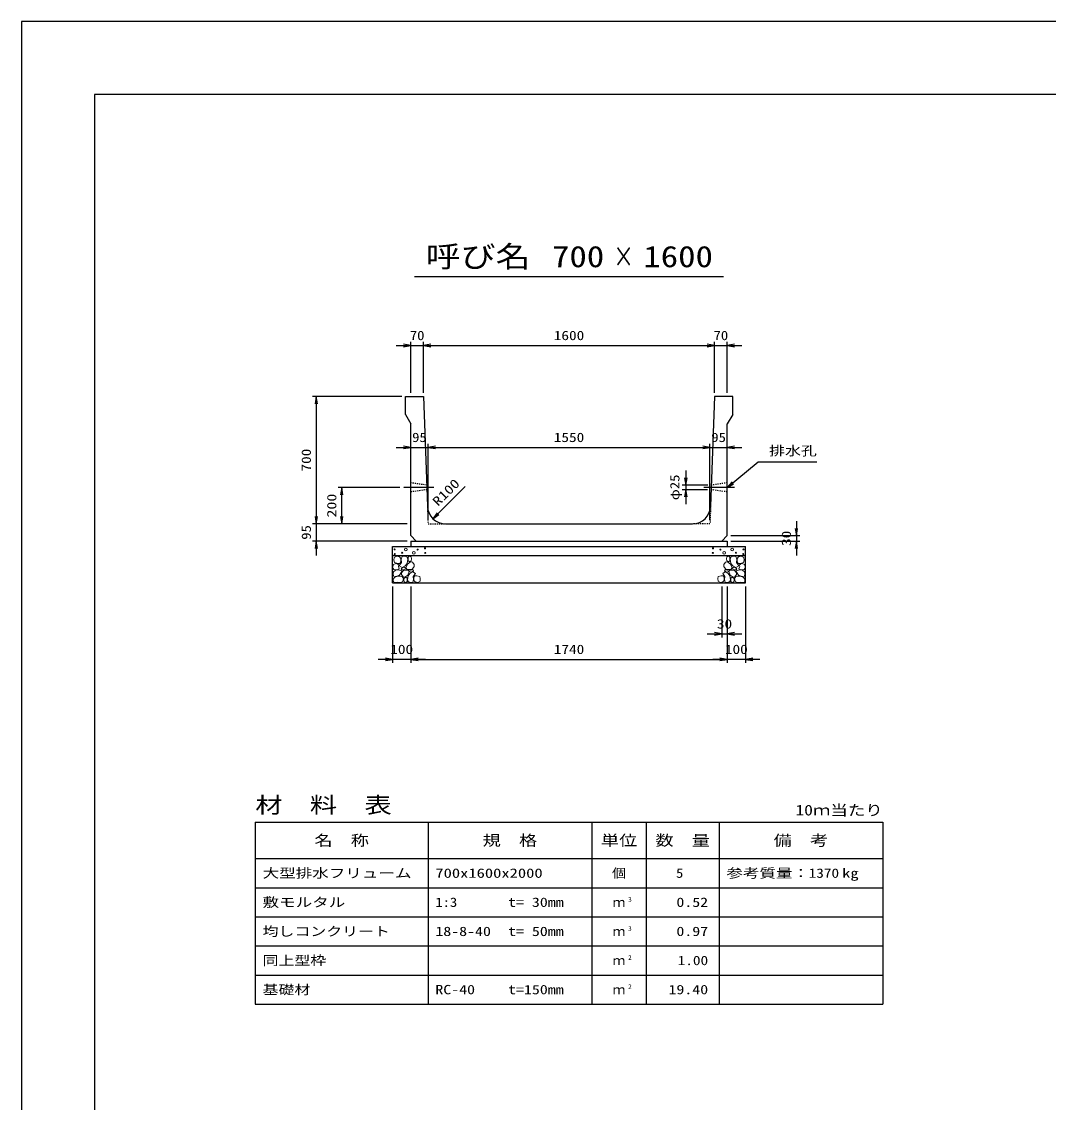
# Model space of a CAD drawing. Units: millimetres at full size. Extents: x 0 to 16820, y 0 to 11880.
# Drawn here: x 0 to 5646, y 5940 to 11880 of the extents above; entities that cross this region are included whole.
import ezdxf
from ezdxf.enums import TextEntityAlignment as Align

# ---------------------------------------------------------------- set-up
doc = ezdxf.new("R2010")
doc.units = ezdxf.units.MM
doc.linetypes.add('CHAIN', pattern=[18.5, 12, -1.5, 3.5, -1.5])
doc.linetypes.add('DASHED_SPACED', pattern=[12, 6, -6])
for name, color, linetype, lineweight in [('0_2', 7, 'Continuous', 25), ('D-BMK', 2, 'CHAIN', 25), ('D-DCR-HCHn', 4, 'Continuous', 9), ('D-MTR-FRAM', 7, 'Continuous', 25), ('D-MTR-LINE', 7, 'Continuous', 25), ('D-STR-DIM', 7, 'Continuous', 25), ('D-STR-STRn', 1, 'Continuous', 25), ('D-TTL', 2, 'Continuous', 25), ('D-TTL-TXT', 7, 'Continuous', 25)]:
    doc.layers.add(name, color=color, linetype=linetype, lineweight=lineweight)
doc.layers.add('D-MTR', color=7, linetype='Continuous')
doc.layers.add('D-MTR-TXT', color=7, linetype='Continuous')
doc.styles.add('ＭＳ ゴシック', font='')
doc.styles.get('ＭＳ ゴシック').set_extended_font_data('MS Gothic')

# ---------------------------------------------------------------- blocks, each defined once
blk = doc.blocks.new('open_arrow')
at = {"color": 0, "linetype": 'Continuous', "lineweight": -2}
blk.add_lwpolyline([(7.5, 1.25), (0, 0), (7.5, -1.25)], dxfattribs=at)

msp = doc.modelspace()

# ---------------------------------------------------------------- linework, layer by layer
at = {"layer": '0_2'}
msp.add_lwpolyline([(3880, 9320), (4050, 9460), (4090, 9460), (4372.944, 9460)], dxfattribs=at)
at = {"layer": 'D-BMK'}
for p, q in [((2267.006, 9320), (2099.149, 9320)), ((3919.149, 9320), (3751.292, 9320))]:
    msp.add_line(p, q, dxfattribs=at)
at = {"layer": 'D-DCR-HCHn'}
for points in [[(2078.399, 8938.696), (2062.796, 8942.163), (2048.928, 8935.228), (2047.194, 8919.626), (2050.661, 8907.491), (2067.997, 8902.29), (2080.132, 8902.29), (2085.333, 8910.958), (2085.333, 8930.028)], [(2092.267, 8940.429), (2087.067, 8924.827), (2088.8, 8907.491), (2076.665, 8888.421), (2092.267, 8879.753), (2109.603, 8888.421), (2120.005, 8902.29), (2123.472, 8924.827), (2120.005, 8936.962), (2109.603, 8942.163)], [(2121.739, 8898.823), (2113.071, 8878.02), (2120.005, 8869.352), (2140.808, 8869.352), (2149.476, 8872.819), (2158.144, 8884.954), (2158.144, 8895.356), (2149.476, 8909.224), (2139.074, 8910.958)], [(2125.206, 8936.962), (2125.206, 8916.159), (2133.874, 8910.958), (2142.542, 8916.159), (2144.275, 8928.294), (2142.542, 8938.696), (2130.407, 8942.163)], [(3898.261, 8898.823), (3906.929, 8878.02), (3899.995, 8869.352), (3879.192, 8869.352), (3870.524, 8872.819), (3861.856, 8884.954), (3861.856, 8895.356), (3870.524, 8909.224), (3880.926, 8910.958)], [(3894.794, 8936.962), (3894.794, 8916.159), (3886.126, 8910.958), (3877.458, 8916.159), (3875.725, 8928.294), (3877.458, 8938.696), (3889.593, 8942.163)], [(3927.733, 8940.429), (3932.933, 8924.827), (3931.2, 8907.491), (3943.335, 8888.421), (3927.733, 8879.753), (3910.397, 8888.421), (3899.995, 8902.29), (3896.528, 8924.827), (3899.995, 8936.962), (3910.397, 8942.163)], [(3941.601, 8938.696), (3957.204, 8942.163), (3971.072, 8935.228), (3972.806, 8919.626), (3969.339, 8907.491), (3952.003, 8902.29), (3939.868, 8902.29), (3934.667, 8910.958), (3934.667, 8930.028)], [(2045.46, 8895.356), (2040.26, 8879.753), (2047.194, 8869.352), (2064.53, 8867.618), (2076.366, 8872.699), (2071.464, 8884.954), (2074.932, 8891.889), (2067.997, 8898.823), (2057.596, 8902.29)], [(2078.366, 8837.757), (2091.208, 8857.019), (2089.603, 8861.834), (2071.946, 8866.65), (2055.894, 8865.045), (2044.658, 8855.414), (2043.052, 8844.177), (2044.658, 8832.941), (2057.499, 8829.731)], [(2095.735, 8879.753), (2087.067, 8872.819), (2090.534, 8867.618), (2102.669, 8867.618), (2107.87, 8869.352), (2111.337, 8876.286), (2106.136, 8881.487)], [(2123.311, 8837.757), (2131.337, 8857.019), (2124.916, 8865.045), (2105.654, 8865.045), (2097.628, 8861.834), (2089.603, 8850.598), (2089.603, 8840.967), (2097.628, 8828.125), (2107.259, 8826.52)], [(2150.599, 8799.232), (2155.415, 8813.679), (2153.81, 8829.731), (2165.046, 8847.388), (2150.599, 8855.414), (2134.548, 8847.388), (2124.916, 8834.546), (2121.706, 8813.679), (2124.916, 8802.443), (2134.548, 8797.627)], [(2147.389, 8855.414), (2155.415, 8861.834), (2152.204, 8866.65), (2140.968, 8866.65), (2136.153, 8865.045), (2132.942, 8858.624), (2137.758, 8853.808)], [(3869.401, 8799.232), (3864.585, 8813.679), (3866.19, 8829.731), (3854.954, 8847.388), (3869.401, 8855.414), (3885.452, 8847.388), (3895.084, 8834.546), (3898.294, 8813.679), (3895.084, 8802.443), (3885.452, 8797.627)], [(3872.611, 8855.414), (3864.585, 8861.834), (3867.796, 8866.65), (3879.032, 8866.65), (3883.847, 8865.045), (3887.058, 8858.624), (3882.242, 8853.808)], [(3896.689, 8837.757), (3888.663, 8857.019), (3895.084, 8865.045), (3914.346, 8865.045), (3922.372, 8861.834), (3930.397, 8850.598), (3930.397, 8840.967), (3922.372, 8828.125), (3912.741, 8826.52)], [(3924.265, 8879.753), (3932.933, 8872.819), (3929.466, 8867.618), (3917.331, 8867.618), (3912.13, 8869.352), (3908.663, 8876.286), (3913.864, 8881.487)], [(3941.634, 8837.757), (3928.792, 8857.019), (3930.397, 8861.834), (3948.054, 8866.65), (3964.106, 8865.045), (3975.342, 8855.414), (3976.948, 8844.177), (3975.342, 8832.941), (3962.501, 8829.731)], [(3974.54, 8895.356), (3979.74, 8879.753), (3972.806, 8869.352), (3955.47, 8867.618), (3943.634, 8872.699), (3948.536, 8884.954), (3945.068, 8891.889), (3952.003, 8898.823), (3962.404, 8902.29)], [(2084.787, 8797.627), (2096.023, 8802.443), (2099.234, 8818.494), (2092.813, 8829.731), (2081.577, 8832.941), (2067.13, 8831.336), (2051.078, 8824.915), (2043.052, 8815.284), (2043.052, 8804.048), (2047.868, 8797.627), (2067.13, 8799.232)], [(2120.101, 8802.443), (2120.101, 8821.705), (2112.075, 8826.52), (2104.049, 8821.705), (2102.444, 8810.469), (2104.049, 8800.837), (2115.285, 8797.627)], [(2163.441, 8800.837), (2177.887, 8797.627), (2190.729, 8804.048), (2192.334, 8818.494), (2189.124, 8829.731), (2173.072, 8834.546), (2161.836, 8834.546), (2157.02, 8826.52), (2157.02, 8808.863)], [(3856.559, 8800.837), (3842.113, 8797.627), (3829.271, 8804.048), (3827.666, 8818.494), (3830.876, 8829.731), (3846.928, 8834.546), (3858.164, 8834.546), (3862.98, 8826.52), (3862.98, 8808.863)], [(3899.899, 8802.443), (3899.899, 8821.705), (3907.925, 8826.52), (3915.951, 8821.705), (3917.556, 8810.469), (3915.951, 8800.837), (3904.715, 8797.627)], [(3935.213, 8797.627), (3923.977, 8802.443), (3920.766, 8818.494), (3927.187, 8829.731), (3938.423, 8832.941), (3952.87, 8831.336), (3968.922, 8824.915), (3976.948, 8815.284), (3976.948, 8804.048), (3972.132, 8797.627), (3952.87, 8799.232)]]:
    msp.add_lwpolyline(points, close=True, dxfattribs=at)
for centre, radius in [((2050.727, 8978.955), 3), ((2113.336, 8978.955), 7.5), ((2177.708, 8978.164), 3), ((2218.131, 8985.006), 3), ((3801.869, 8985.006), 3), ((3842.292, 8978.164), 3), ((3906.664, 8978.955), 7.5), ((3969.273, 8978.955), 3), ((2051.869, 8953.91), 3), ((2092.292, 8960.752), 3), ((2156.664, 8959.961), 7.5), ((2219.273, 8959.961), 3), ((3800.727, 8959.961), 3), ((3863.336, 8959.961), 7.5), ((3927.708, 8960.752), 3), ((3968.131, 8953.91), 3)]:
    msp.add_circle(centre, radius, dxfattribs=at)
at = {"layer": 'D-MTR-FRAM'}
for p, q in [((1285, 7480), (4735, 7480)), ((1285, 7480), (1285, 6480)), ((4735, 7480), (4735, 6480)), ((1285, 6480), (4735, 6480))]:
    msp.add_line(p, q, dxfattribs=at)
at = {"layer": 'D-MTR-LINE'}
for p, q in [((2235, 7480), (2235, 6480)), ((3135, 7480), (3135, 6480)), ((3435, 7480), (3435, 6480)), ((3835, 7480), (3835, 6480)), ((1285, 7280), (4735, 7280)), ((1285, 7120), (4735, 7120)), ((1285, 6960), (4735, 6960)), ((1285, 6800), (4735, 6800)), ((1285, 6640), (4735, 6640))]:
    msp.add_line(p, q, dxfattribs=at)
at = {"layer": 'D-STR-DIM'}
for p, q in [((2060, 10100), (2290, 10100)), ((2140, 9840), (2140, 10120)), ((2210, 9840), (2210, 10120)), ((2210, 9840), (2210, 10120)), ((2210, 10100), (3810, 10100)), ((3730, 10100), (3960, 10100)), ((3810, 9840), (3810, 10120)), ((3810, 9840), (3810, 10120)), ((3880, 9840), (3880, 10120)), ((2090, 9820), (1600, 9820)), ((1620, 9820), (1620, 9120)), ((2060, 9540), (2315, 9540)), ((2235, 9140), (2235, 9560)), ((2235, 9140), (2235, 9560)), ((2235, 9540), (3785, 9540)), ((3705, 9540), (3960, 9540)), ((3785, 9140), (3785, 9560)), ((3785, 9140), (3785, 9560)), ((3652.143, 9412.5), (3652.143, 9227.5)), ((3772.589, 9332.5), (3632.143, 9332.5)), ((2079.149, 9320), (1740, 9320)), ((1760, 9120), (1760, 9320)), ((2262.055, 9148.038), (2438.832, 9324.815)), ((3771.696, 9307.5), (3632.143, 9307.5)), ((1620, 9200), (1620, 8945)), ((2120, 9120), (1600, 9120)), ((2120, 9120), (1600, 9120)), ((2120, 9120), (1740, 9120)), ((4260, 9135), (4260, 8945)), ((3900, 9055), (4280, 9055)), ((2120, 9025), (1600, 9025)), ((3900, 9025), (4280, 9025)), ((2040, 8775), (2040, 8355)), ((2140, 8775), (2140, 8355)), ((2140, 8775), (2140, 8355)), ((3850, 8775), (3850, 8495)), ((3880, 8775), (3880, 8355)), ((3880, 8775), (3880, 8355)), ((3880, 8775), (3880, 8495)), ((3980, 8775), (3980, 8355)), ((3770, 8515), (3960, 8515)), ((2220, 8375), (1960, 8375)), ((2140, 8375), (3880, 8375)), ((4060, 8375), (3800, 8375))]:
    msp.add_line(p, q, dxfattribs=at)
at = {"layer": 'D-STR-STRn'}
for p, q in [((2110, 9820), (2210, 9820)), ((2110, 9720), (2110, 9820)), ((2210, 9820), (2231.556, 9216.431)), ((3810, 9820), (3788.444, 9216.431)), ((3910, 9820), (3810, 9820)), ((3910, 9720), (3910, 9820)), ((2110, 9720), (2140, 9670)), ((3910, 9720), (3880, 9670)), ((2140, 9055), (2140, 9670)), ((3880, 9055), (3880, 9670)), ((2331.492, 9120), (3688.508, 9120)), ((2140, 9055), (2170, 9025)), ((3880, 9055), (3850, 9025)), ((2040, 8795), (2040, 8995)), ((2040, 8995), (3980, 8995)), ((2140, 9025), (3880, 9025)), ((2140, 9025), (2140, 8995)), ((3880, 9025), (3880, 8995)), ((3980, 8795), (3980, 8995)), ((2040, 8945), (3980, 8945)), ((2040, 8795), (3980, 8795))]:
    msp.add_line(p, q, dxfattribs=at)
at = {"layer": 'D-STR-STRn', "color": 2, "linetype": 'DASHED_SPACED'}
for p, q in [((2227.411, 9332.5), (2140, 9345)), ((3880, 9345), (3792.589, 9332.5)), ((2228.304, 9307.5), (2140, 9295)), ((3880, 9295), (3791.696, 9307.5)), ((2231.556, 9216.431), (2235, 9120)), ((3788.444, 9216.431), (3785, 9120)), ((2235, 9120), (2331.492, 9120)), ((3785, 9120), (3688.508, 9120))]:
    msp.add_line(p, q, dxfattribs=at)
at = {"layer": 'D-STR-STRn'}
for centre, start, end in [((2331.492, 9220), 182.04541, 270), ((3688.508, 9220), 270, 357.95459)]:
    msp.add_arc(centre, 100, start, end, dxfattribs=at)
at = {"layer": 'D-TTL'}
for points in [[(0, 0), (16820, 0), (16820, 11880), (0, 11880)], [(400, 400), (16420, 400), (16420, 11480), (400, 11480)]]:
    msp.add_lwpolyline(points, close=True, dxfattribs=at)
at = {"layer": 'D-TTL-TXT'}
msp.add_line((2160, 10480), (3860, 10480), dxfattribs=at)

# ---------------------------------------------------------------- block references
at = {"layer": '0_2', "xscale": 5.33, "yscale": 5.33, "rotation": 39.5}
msp.add_blockref('open_arrow', (3880, 9320), dxfattribs=at)
at = {"layer": 'D-STR-DIM', "xscale": 5.33, "yscale": 5.33}
for p, rotation in [((2140, 10100), 180), ((3810, 10100), 180), ((3810, 10100), 180), ((1620, 9820), 270), ((2140, 9540), 180), ((3785, 9540), 180), ((3785, 9540), 180), ((3652.143, 9332.5), 90), ((1760, 9320), 270), ((3652.143, 9307.5), 270), ((1620, 9120), 90), ((1620, 9120), 90), ((1760, 9120), 90), ((2262.055, 9148.038), 45), ((4260, 9055), 90), ((1620, 9025), 270), ((4260, 9025), 270), ((3850, 8515), 180), ((2040, 8375), 180), ((3880, 8375), 180), ((3880, 8375), 180)]:
    msp.add_blockref('open_arrow', p, dxfattribs=dict(at, rotation=rotation))
for p in [(2210, 10100), (2210, 10100), (3880, 10100), (2235, 9540), (2235, 9540), (3880, 9540), (3880, 8515), (2140, 8375), (2140, 8375), (3980, 8375)]:
    msp.add_blockref('open_arrow', p, dxfattribs=at)

# ---------------------------------------------------------------- texts
at = {"layer": '0_2', "style": 'ＭＳ ゴシック', "width": 1.25}
msp.add_text('排水孔', height=51.32, dxfattribs=at).set_placement((4110, 9480), align=Align.BOTTOM_LEFT)
at = {"layer": 'D-MTR', "style": 'ＭＳ ゴシック', "width": 1.25}
msp.add_text('材\u3000料\u3000表', height=87.98, dxfattribs=at).set_placement((1285, 7504), align=Align.BOTTOM_LEFT)
at = {"layer": 'D-MTR', "style": 'ＭＳ ゴシック', "width": 1.2}
msp.add_text('10ｍ当たり', height=58.65, dxfattribs=at).set_placement((4735, 7499.333), align=Align.BOTTOM_RIGHT)
at = {"layer": 'D-MTR-TXT', "style": 'ＭＳ ゴシック'}
for s, height, width, p in [('名\u3000称', 58.65, 1.25, (1760, 7380)), ('規\u3000格', 58.65, 1.25, (2685, 7380)), ('単位', 58.65, 1.25, (3285, 7380)), ('数\u3000量', 58.65, 1.25, (3635, 7380)), ('備\u3000考', 58.65, 1.25, (4285, 7380)), ('個', 51.32, 1.1, (3285, 7200))]:
    msp.add_text(s, height=height, dxfattribs=dict(at, width=width)).set_placement(p, align=Align.MIDDLE_CENTER)
for s, width, p in [('大型排水フリューム', 1.3, (1325, 7200)), ('700x1600x2000', 1.3, (2275, 7200)), ('参考質量：    kg', 1.3, (3875, 7200)), ('敷モルタル', 1.3, (1325, 7040)), ('1:3', 1.15, (2275, 7040)), ('t= 30mm', 1.25, (2675, 7040)), ('均しコンクリート', 1.25, (1325, 6880)), ('18-8-40', 1.25, (2275, 6880)), ('t= 50mm', 1.25, (2675, 6880)), ('同上型枠', 1.25, (1325, 6720)), ('基礎材', 1.25, (1325, 6560)), ('RC-40', 1.25, (2275, 6560)), ('t=150mm', 1.25, (2675, 6560))]:
    msp.add_text(s, height=51.32, dxfattribs=dict(at, width=width)).set_placement(p, align=Align.MIDDLE_LEFT)
for s, width, p in [('5', 1.15, (3638.553, 7200)), ('1370', 1.2, (4495, 7200)), ('0.52', 1.25, (3775, 7040)), ('0.97', 1.25, (3775, 6880)), ('1.00', 1.2, (3775, 6720)), ('19.40', 1.25, (3775, 6560))]:
    msp.add_text(s, height=51.32, dxfattribs=dict(at, width=width)).set_placement(p, align=Align.MIDDLE_RIGHT)
for p in [(3285, 7040), (3285, 6880), (3285, 6720), (3285, 6560)]:
    msp.add_text('ｍ', height=51.32, dxfattribs=at).set_placement(p, align=Align.MIDDLE_CENTER)
at = {"layer": 'D-MTR-TXT', "style": 'ＭＳ ゴシック', "width": 1.15}
for s, p in [('3', (3335, 7035.333)), ('3', (3335, 6875.333)), ('2', (3335, 6715.333)), ('2', (3335, 6555.333))]:
    msp.add_text(s, height=25.66, dxfattribs=at).set_placement(p, align=Align.BOTTOM_LEFT)
at = {"layer": 'D-STR-DIM', "style": 'ＭＳ ゴシック'}
for s, width, p in [('70', 1.15, (2175, 10155)), ('1600', 1.2, (3010, 10155)), ('70', 1.15, (3845, 10155)), ('95', 1.15, (2187.5, 9595)), ('1550', 1.2, (3010, 9595)), ('95', 1.15, (3832.5, 9595)), ('30', 1.2, (3865, 8570)), ('100', 1.2, (2090, 8430)), ('1740', 1.2, (3010, 8430)), ('100', 1.2, (3930, 8430))]:
    msp.add_text(s, height=51.32, dxfattribs=dict(at, width=width)).set_placement(p, align=Align.MIDDLE_CENTER)
for s, width, p in [('700', 1.2, (1565, 9470)), ('φ25', 1.15, (3591.458, 9320)), ('200', 1.25, (1705, 9220)), ('95', 1.15, (1565, 9072.5)), ('30', 1.2, (4205, 9040))]:
    msp.add_text(s, height=51.32, rotation=90, dxfattribs=dict(at, width=width)).set_placement(p, align=Align.MIDDLE_CENTER)
at = {"layer": 'D-STR-DIM', "style": 'ＭＳ ゴシック', "width": 1.25}
msp.add_text('R100', height=51.32, rotation=45, dxfattribs=at).set_placement((2300.995, 9202.063), align=Align.BOTTOM_LEFT)
at = {"layer": 'D-TTL-TXT', "style": 'ＭＳ ゴシック'}
for s, width, p in [('呼び名', 1.2, (2510, 10495)), ('700', 1.2, (3060, 10495)), ('×', 0.7, (3310, 10495)), ('1600', 1.2, (3610, 10495))]:
    msp.add_text(s, height=117.3, dxfattribs=dict(at, width=width)).set_placement(p, align=Align.BOTTOM_CENTER)

doc.saveas('drawing.dxf')
